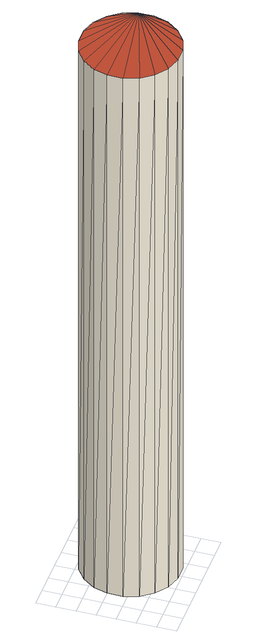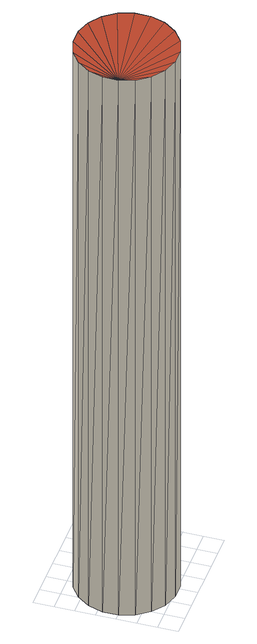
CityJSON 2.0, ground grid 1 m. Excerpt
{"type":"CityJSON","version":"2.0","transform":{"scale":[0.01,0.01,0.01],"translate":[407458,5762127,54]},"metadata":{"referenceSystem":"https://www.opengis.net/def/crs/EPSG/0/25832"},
"CityObjects":{
"building1":{"type":"Building","attributes":{"Geometrietyp2DReferenz":"1000","Gemeindeschluessel":"05515000","function":"51002_1251","roofType":"9999","measuredHeight":31.47},"geometry":[{"type":"Solid","lod":"2","boundaries":[[[[0,1,2]],[[1,3,2]],[[4,5,0]],[[5,1,0]],[[6,7,4]],[[7,5,4]],[[8,9,6]],[[9,7,6]],[[10,11,8]],[[11,9,8]],[[12,13,10]],[[13,11,10]],[[14,15,12]],[[15,13,12]],[[16,17,14]],[[17,15,14]],[[18,19,16]],[[19,17,16]],[[20,21,18]],[[21,19,18]],[[22,23,20]],[[23,21,20]],[[24,25,22]],[[25,23,22]],[[26,27,24]],[[27,25,24]],[[28,29,26]],[[29,27,26]],[[30,31,28]],[[31,29,28]],[[32,33,30]],[[33,31,30]],[[34,35,32]],[[35,33,32]],[[36,37,34]],[[37,35,34]],[[38,39,36]],[[39,37,36]],[[2,3,38]],[[3,39,38]],[[3,1,39]],[[1,5,39]],[[5,7,39]],[[7,9,39]],[[9,11,39]],[[11,13,39]],[[13,15,39]],[[15,17,39]],[[17,19,39]],[[19,21,39]],[[21,23,39]],[[23,25,39]],[[25,27,39]],[[27,29,39]],[[29,31,39]],[[31,33,39]],[[33,35,39]],[[35,37,39]],[[0,2,4]],[[2,38,4]],[[38,36,4]],[[36,34,4]],[[34,32,4]],[[32,30,4]],[[30,28,4]],[[28,26,4]],[[26,24,4]],[[24,22,4]],[[22,20,4]],[[20,18,4]],[[18,16,4]],[[16,14,4]],[[14,12,4]],[[12,10,4]],[[10,8,4]],[[8,6,4]]]],"semantics":{"surfaces":[{"type":"WallSurface"},{"type":"GroundSurface"},{"type":"RoofSurface"}],"values":[[0,0,0,0,0,0,0,0,0,0,0,0,0,0,0,0,0,0,0,0,0,0,0,0,0,0,0,0,0,0,0,0,0,0,0,0,0,0,0,0,1,1,1,1,1,1,1,1,1,1,1,1,1,1,1,1,1,1,2,2,2,2,2,2,2,2,2,2,2,2,2,2,2,2,2,2]]}}]}
},
"vertices":[
[545,376,3150],[545,376,3],[499,439,3150],[499,439,3],[569,302,3150],[569,302,3],[569,224,3150],[569,224,3],[545,149,3150],[545,149,3],[499,86,3150],[499,86,3],[436,40,3150],[436,40,3],[361,16,3150],[361,16,3],[283,16,3150],[283,16,3],[209,40,3150],[209,40,3],[146,86,3150],[146,86,3],[100,149,3150],[100,149,3],[76,224,3150],[76,224,3],[76,302,3150],[76,302,3],[100,376,3150],[100,376,3],[146,439,3150],[146,439,3],[209,486,3150],[209,486,3],[283,510,3150],[283,510,3],[361,510,3150],[361,510,3],[436,486,3150],[436,486,3]
]}
